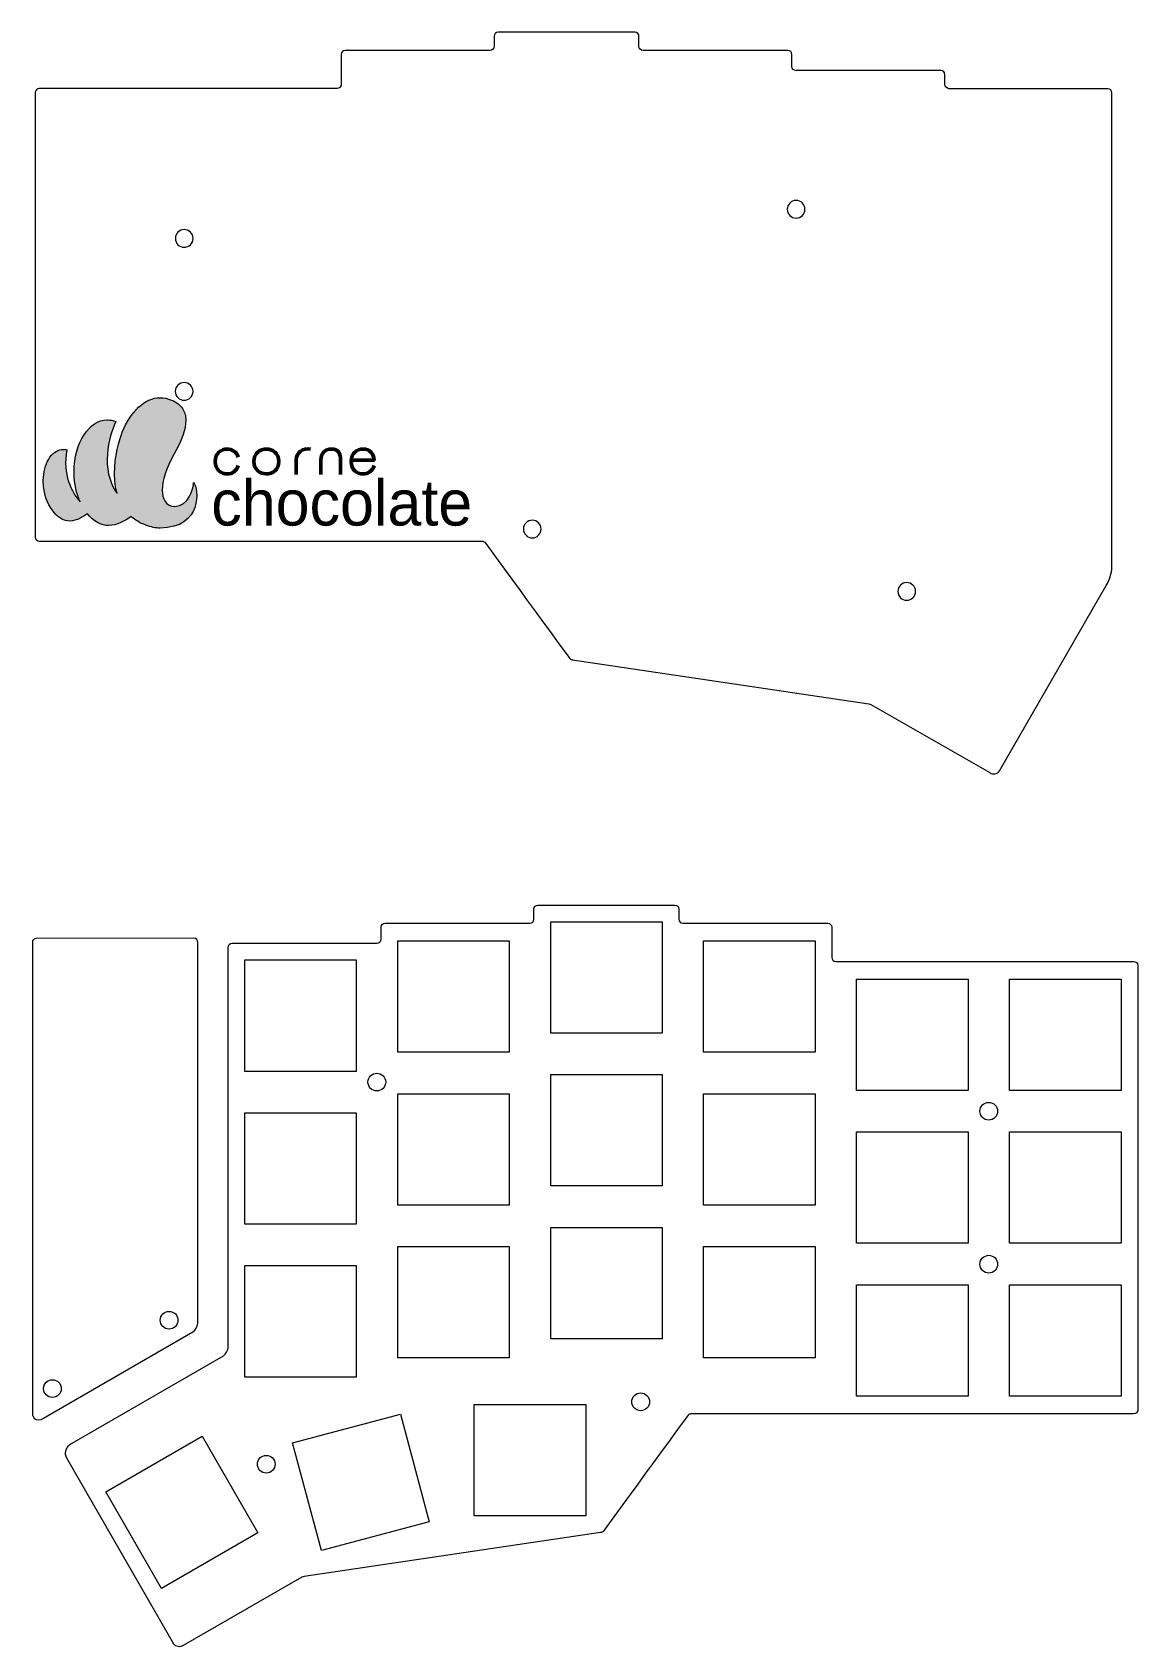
# Model space of a CAD drawing. Header units: inches. Extents: x -5.7 to 5.7, y -4 to 3.9.
# Drawn here: x -5.66 to -0.25, y -3.98 to 3.93 of the extents above; entities that cross this region are included whole.
import ezdxf

# ---------------------------------------------------------------- set-up
doc = ezdxf.new("R2010")
doc.units = ezdxf.units.IN
doc.header["$MEASUREMENT"] = 0
doc.layers.add('_U+5207_U+65AD_U+30D1_U+30B9', color=7, linetype='Continuous')
doc.layers.add('_U+5F6B_U+523B_U+30D1_U+30B9', color=7, linetype='Continuous')

# ---------------------------------------------------------------- blocks, each defined once
blk = doc.blocks.new('block 2')
at = {"layer": '_U+5F6B_U+523B_U+30D1_U+30B9', "color": 7, "lineweight": 50, "true_color": 0xffffff}
for points, knots in [([(-4.2962, 1.889), (-4.3314, 1.8994), (-4.3649, 1.8738), (-4.3649, 1.8368), (-4.3649, 1.8368), (-4.3649, 1.7664), (-4.3649, 1.7664)], [0, 0, 0, 0, 1, 1, 1, 2, 2, 2, 2]), ([(-4.6494, 1.85), (-4.6569, 1.8773), (-4.68, 1.8905), (-4.7035, 1.8905), (-4.7322, 1.8905), (-4.7616, 1.8706), (-4.7616, 1.8298), (-4.7616, 1.7888), (-4.7325, 1.7689), (-4.7032, 1.7689), (-4.6797, 1.7689), (-4.6569, 1.7822), (-4.6494, 1.8093)], [0, 0, 0, 0, 1, 1, 1, 2, 2, 2, 3, 3, 3, 4, 4, 4, 4]), ([(-4.5121, 1.7689), (-4.4811, 1.7685), (-4.4501, 1.7891), (-4.4501, 1.8296), (-4.4501, 1.87), (-4.4808, 1.8905), (-4.5112, 1.8905), (-4.5422, 1.8905), (-4.5728, 1.8703), (-4.5728, 1.8296), (-4.5728, 1.7894), (-4.5425, 1.7692), (-4.5121, 1.7689)], [0, 0, 0, 0, 1, 1, 1, 2, 2, 2, 3, 3, 3, 4, 4, 4, 4]), ([(-4.1487, 1.7664), (-4.1487, 1.7664), (-4.1487, 1.8358), (-4.1487, 1.8358), (-4.1487, 1.8678), (-4.157, 1.8896), (-4.1933, 1.8902), (-4.2264, 1.8909), (-4.2447, 1.8672), (-4.2447, 1.8372), (-4.2447, 1.8372), (-4.2447, 1.7664), (-4.2447, 1.7664)], [0, 0, 0, 0, 1, 1, 1, 2, 2, 2, 3, 3, 3, 4, 4, 4, 4])]:
    blk.add_open_spline(points, degree=3, knots=knots, dxfattribs=at)
blk = doc.blocks.new('block 4')
at = {"layer": '_U+5207_U+65AD_U+30D1_U+30B9', "color": 1, "lineweight": 9, "true_color": 0xff0000}
blk.add_open_spline([(-3.4427, 1.4339), (-3.4464, 1.4376), (-3.4514, 1.4396), (-3.4566, 1.4396), (-3.4566, 1.4396), (-4.874, 1.4396), (-4.874, 1.4396), (-4.874, 1.4396), (-4.9528, 1.4396), (-4.9528, 1.4396), (-4.9528, 1.4396), (-5.6221, 1.4396), (-5.6221, 1.4396), (-5.633, 1.4396), (-5.6418, 1.4484), (-5.6418, 1.4593), (-5.6418, 1.4593), (-5.6418, 3.6347), (-5.6418, 3.6347), (-5.6418, 3.6455), (-5.633, 3.6544), (-5.6221, 3.6544), (-5.6221, 3.6544), (-4.9528, 3.6544), (-4.9528, 3.6544), (-4.9528, 3.6544), (-4.874, 3.6544), (-4.874, 3.6544), (-4.874, 3.6544), (-4.1653, 3.6544), (-4.1653, 3.6544), (-4.1544, 3.6544), (-4.1456, 3.6632), (-4.1456, 3.674), (-4.1456, 3.674), (-4.1456, 3.8217), (-4.1456, 3.8217), (-4.1456, 3.8326), (-4.1368, 3.8414), (-4.1259, 3.8414), (-4.1259, 3.8414), (-3.4172, 3.8414), (-3.4172, 3.8414), (-3.4063, 3.8414), (-3.3975, 3.8502), (-3.3975, 3.8611), (-3.3975, 3.8611), (-3.3975, 3.9103), (-3.3975, 3.9103), (-3.3975, 3.9212), (-3.3887, 3.93), (-3.3778, 3.93), (-3.3778, 3.93), (-2.7085, 3.93), (-2.7085, 3.93), (-2.6976, 3.93), (-2.6888, 3.9212), (-2.6888, 3.9103), (-2.6888, 3.9103), (-2.6888, 3.8611), (-2.6888, 3.8611), (-2.6888, 3.8502), (-2.68, 3.8414), (-2.6691, 3.8414), (-2.6691, 3.8414), (-1.9604, 3.8414), (-1.9604, 3.8414), (-1.9496, 3.8414), (-1.9407, 3.8326), (-1.9407, 3.8217), (-1.9407, 3.8217), (-1.9407, 3.7626), (-1.9407, 3.7626), (-1.9407, 3.7518), (-1.9319, 3.7429), (-1.9211, 3.7429), (-1.9211, 3.7429), (-1.2123, 3.7429), (-1.2123, 3.7429), (-1.2015, 3.7429), (-1.1927, 3.7341), (-1.1927, 3.7233), (-1.1927, 3.7233), (-1.1927, 3.6747), (-1.1927, 3.6747), (-1.1915, 3.6641), (-1.1834, 3.6556), (-1.1729, 3.654), (-1.1729, 3.654), (-0.3953, 3.654), (-0.3953, 3.654), (-0.3845, 3.654), (-0.3756, 3.6452), (-0.3756, 3.6344), (-0.3756, 3.6344), (-0.3756, 1.3131), (-0.3756, 1.3131), (-0.3773, 1.281), (-0.387, 1.25), (-0.4038, 1.2226), (-0.4038, 1.2226), (-0.9249, 0.3155), (-0.9249, 0.3155), (-0.9251, 0.3153), (-0.9253, 0.315), (-0.9255, 0.3147), (-0.9364, 0.2992), (-0.9579, 0.2955), (-0.9733, 0.3065), (-0.9733, 0.3065), (-1.554, 0.6407), (-1.554, 0.6407), (-1.5576, 0.642), (-1.5613, 0.6429), (-1.5651, 0.6436), (-1.5651, 0.6436), (-3.0137, 0.8589), (-3.0137, 0.8589), (-3.0187, 0.8594), (-3.0235, 0.8615), (-3.0274, 0.8648), (-3.0274, 0.8648), (-3.4428, 1.4341), (-3.4427, 1.4339)], degree=3, knots=[0, 0, 0, 0, 1, 1, 1, 2, 2, 2, 3, 3, 3, 4, 4, 4, 5, 5, 5, 6, 6, 6, 7, 7, 7, 8, 8, 8, 9, 9, 9, 10, 10, 10, 11, 11, 11, 12, 12, 12, 13, 13, 13, 14, 14, 14, 15, 15, 15, 16, 16, 16, 17, 17, 17, 18, 18, 18, 19, 19, 19, 20, 20, 20, 21, 21, 21, 22, 22, 22, 23, 23, 23, 24, 24, 24, 25, 25, 25, 26, 26, 26, 27, 27, 27, 28, 28, 28, 29, 29, 29, 30, 30, 30, 31, 31, 31, 32, 32, 32, 33, 33, 33, 34, 34, 34, 35, 35, 35, 36, 36, 36, 37, 37, 37, 38, 38, 38, 39, 39, 39, 40, 40, 40, 41, 41, 41, 41], dxfattribs=at)
blk = doc.blocks.new('block 5')
at = {"layer": '_U+5207_U+65AD_U+30D1_U+30B9', "color": 1, "lineweight": 9, "true_color": 0xff0000}
blk.add_open_spline([(-3.2541, 1.4989), (-3.2541, 1.5228), (-3.2347, 1.5422), (-3.2108, 1.5422), (-3.1869, 1.5422), (-3.1675, 1.5228), (-3.1675, 1.4989), (-3.1675, 1.4749), (-3.1869, 1.4555), (-3.2108, 1.4555), (-3.2347, 1.4555), (-3.2541, 1.4749), (-3.2541, 1.4989), (-3.2541, 1.4989), (-3.2541, 1.4989), (-3.2541, 1.4989)], degree=3, knots=[0, 0, 0, 0, 1, 1, 1, 2, 2, 2, 3, 3, 3, 4, 4, 4, 5, 5, 5, 5], dxfattribs=at)
blk = doc.blocks.new('block 6')
at = {"layer": '_U+5207_U+65AD_U+30D1_U+30B9', "color": 1, "lineweight": 9, "true_color": 0xff0000}
blk.add_open_spline([(-1.9636, 3.0637), (-1.9636, 3.0876), (-1.9442, 3.107), (-1.9203, 3.107), (-1.8964, 3.107), (-1.877, 3.0876), (-1.877, 3.0637), (-1.877, 3.0398), (-1.8964, 3.0204), (-1.9203, 3.0204), (-1.9442, 3.0204), (-1.9636, 3.0398), (-1.9636, 3.0637), (-1.9636, 3.0637), (-1.9636, 3.0637), (-1.9636, 3.0637)], degree=3, knots=[0, 0, 0, 0, 1, 1, 1, 2, 2, 2, 3, 3, 3, 4, 4, 4, 5, 5, 5, 5], dxfattribs=at)
blk = doc.blocks.new('block 7')
at = {"layer": '_U+5207_U+65AD_U+30D1_U+30B9', "color": 1, "lineweight": 9, "true_color": 0xff0000}
blk.add_open_spline([(-4.9566, 2.9211), (-4.9566, 2.945), (-4.9372, 2.9644), (-4.9133, 2.9644), (-4.8894, 2.9644), (-4.87, 2.945), (-4.87, 2.9211), (-4.87, 2.8972), (-4.8894, 2.8778), (-4.9133, 2.8778), (-4.9372, 2.8778), (-4.9566, 2.8972), (-4.9566, 2.9211), (-4.9566, 2.9211), (-4.9566, 2.9211), (-4.9566, 2.9211)], degree=3, knots=[0, 0, 0, 0, 1, 1, 1, 2, 2, 2, 3, 3, 3, 4, 4, 4, 5, 5, 5, 5], dxfattribs=at)
blk = doc.blocks.new('block 8')
at = {"layer": '_U+5207_U+65AD_U+30D1_U+30B9', "color": 1, "lineweight": 9, "true_color": 0xff0000}
blk.add_open_spline([(-4.9569, 2.1725), (-4.9569, 2.1964), (-4.9375, 2.2158), (-4.9136, 2.2158), (-4.8897, 2.2158), (-4.8703, 2.1964), (-4.8703, 2.1725), (-4.8703, 2.1486), (-4.8897, 2.1292), (-4.9136, 2.1292), (-4.9375, 2.1292), (-4.9569, 2.1486), (-4.9569, 2.1725), (-4.9569, 2.1725), (-4.9569, 2.1725), (-4.9569, 2.1725)], degree=3, knots=[0, 0, 0, 0, 1, 1, 1, 2, 2, 2, 3, 3, 3, 4, 4, 4, 5, 5, 5, 5], dxfattribs=at)
blk = doc.blocks.new('block 9')
at = {"layer": '_U+5207_U+65AD_U+30D1_U+30B9', "color": 1, "lineweight": 9, "true_color": 0xff0000}
blk.add_open_spline([(-1.4226, 1.1936), (-1.4226, 1.2175), (-1.4032, 1.2369), (-1.3793, 1.2369), (-1.3554, 1.2369), (-1.336, 1.2175), (-1.336, 1.1936), (-1.336, 1.1696), (-1.3554, 1.1503), (-1.3793, 1.1503), (-1.4032, 1.1503), (-1.4226, 1.1696), (-1.4226, 1.1936), (-1.4226, 1.1936), (-1.4226, 1.1936), (-1.4226, 1.1936)], degree=3, knots=[0, 0, 0, 0, 1, 1, 1, 2, 2, 2, 3, 3, 3, 4, 4, 4, 5, 5, 5, 5], dxfattribs=at)
blk = doc.blocks.new('block 45')
at = {"layer": '_U+5207_U+65AD_U+30D1_U+30B9', "color": 1, "lineweight": 9, "true_color": 0xff0000}
blk.add_open_spline([(-2.4487, -2.8378), (-2.445, -2.8341), (-2.44, -2.832), (-2.4348, -2.832), (-2.4348, -2.832), (-1.0173, -2.832), (-1.0173, -2.832), (-1.0173, -2.832), (-0.9386, -2.832), (-0.9386, -2.832), (-0.9386, -2.832), (-0.2693, -2.832), (-0.2693, -2.832), (-0.2584, -2.832), (-0.2496, -2.8232), (-0.2496, -2.8123), (-0.2496, -2.8123), (-0.2496, -0.637), (-0.2496, -0.637), (-0.2496, -0.6261), (-0.2584, -0.6173), (-0.2693, -0.6173), (-0.2693, -0.6173), (-0.9386, -0.6173), (-0.9386, -0.6173), (-0.9386, -0.6173), (-1.0173, -0.6173), (-1.0173, -0.6173), (-1.0173, -0.6173), (-1.7261, -0.6173), (-1.7261, -0.6173), (-1.7369, -0.6173), (-1.7457, -0.6085), (-1.7457, -0.5976), (-1.7457, -0.5976), (-1.7457, -0.45), (-1.7457, -0.45), (-1.7457, -0.4391), (-1.7546, -0.4303), (-1.7654, -0.4303), (-1.7654, -0.4303), (-2.4741, -0.4303), (-2.4741, -0.4303), (-2.485, -0.4303), (-2.4938, -0.4215), (-2.4938, -0.4106), (-2.4938, -0.4106), (-2.4938, -0.3614), (-2.4938, -0.3614), (-2.4938, -0.3505), (-2.5026, -0.3417), (-2.5135, -0.3417), (-2.5135, -0.3417), (-3.1829, -0.3417), (-3.1829, -0.3417), (-3.1937, -0.3417), (-3.2025, -0.3505), (-3.2025, -0.3614), (-3.2025, -0.3614), (-3.2025, -0.4106), (-3.2025, -0.4106), (-3.2025, -0.4215), (-3.2114, -0.4303), (-3.2222, -0.4303), (-3.2222, -0.4303), (-3.9309, -0.4303), (-3.9309, -0.4303), (-3.9418, -0.4303), (-3.9506, -0.4391), (-3.9506, -0.45), (-3.9506, -0.45), (-3.9506, -0.509), (-3.9506, -0.509), (-3.9506, -0.5199), (-3.9594, -0.5287), (-3.9703, -0.5287), (-3.9703, -0.5287), (-4.679, -0.5287), (-4.679, -0.5287), (-4.6899, -0.5287), (-4.6987, -0.5375), (-4.6987, -0.5484), (-4.6987, -0.5484), (-4.6987, -0.597), (-4.6987, -0.597), (-4.6987, -0.597), (-4.6987, -1.2372), (-4.6987, -1.2372), (-4.6987, -1.2372), (-4.6987, -2.5086), (-4.6987, -2.5086), (-4.7019, -2.5237), (-4.7099, -2.5373), (-4.7215, -2.5475), (-4.7215, -2.5475), (-5.4725, -2.9821), (-5.4725, -2.9821), (-5.4933, -2.9977), (-5.4997, -3.0261), (-5.4876, -3.049), (-5.4876, -3.049), (-4.9664, -3.9561), (-4.9664, -3.9561), (-4.9663, -3.9564), (-4.9661, -3.9567), (-4.9659, -3.957), (-4.9549, -3.9724), (-4.9335, -3.9761), (-4.918, -3.9652), (-4.918, -3.9652), (-4.3373, -3.631), (-4.3373, -3.631), (-4.3337, -3.6297), (-4.33, -3.6288), (-4.3263, -3.6281), (-4.3263, -3.6281), (-2.8777, -3.4128), (-2.8777, -3.4128), (-2.8726, -3.4123), (-2.8678, -3.4102), (-2.8639, -3.4069), (-2.8639, -3.4069), (-2.4485, -2.8376), (-2.4487, -2.8378)], degree=3, knots=[0, 0, 0, 0, 1, 1, 1, 2, 2, 2, 3, 3, 3, 4, 4, 4, 5, 5, 5, 6, 6, 6, 7, 7, 7, 8, 8, 8, 9, 9, 9, 10, 10, 10, 11, 11, 11, 12, 12, 12, 13, 13, 13, 14, 14, 14, 15, 15, 15, 16, 16, 16, 17, 17, 17, 18, 18, 18, 19, 19, 19, 20, 20, 20, 21, 21, 21, 22, 22, 22, 23, 23, 23, 24, 24, 24, 25, 25, 25, 26, 26, 26, 27, 27, 27, 28, 28, 28, 29, 29, 29, 30, 30, 30, 31, 31, 31, 32, 32, 32, 33, 33, 33, 34, 34, 34, 35, 35, 35, 36, 36, 36, 37, 37, 37, 38, 38, 38, 39, 39, 39, 40, 40, 40, 41, 41, 41, 41], dxfattribs=at)
blk = doc.blocks.new('block 46')
at = {"layer": '_U+5207_U+65AD_U+30D1_U+30B9', "color": 1, "lineweight": 9, "true_color": 0xff0000}
blk.add_open_spline([(-3.9278, -1.2079), (-3.9278, -1.184), (-3.9471, -1.1646), (-3.9711, -1.1646), (-3.995, -1.1646), (-4.0144, -1.184), (-4.0144, -1.2079), (-4.0144, -1.2318), (-3.995, -1.2512), (-3.9711, -1.2512), (-3.9471, -1.2512), (-3.9278, -1.2318), (-3.9278, -1.2079), (-3.9278, -1.2079), (-3.9278, -1.2079), (-3.9278, -1.2079)], degree=3, knots=[0, 0, 0, 0, 1, 1, 1, 2, 2, 2, 3, 3, 3, 4, 4, 4, 5, 5, 5, 5], dxfattribs=at)
blk = doc.blocks.new('block 47')
at = {"layer": '_U+5207_U+65AD_U+30D1_U+30B9', "color": 1, "lineweight": 9, "true_color": 0xff0000}
blk.add_open_spline([(-0.9348, -1.3505), (-0.9348, -1.3266), (-0.9542, -1.3072), (-0.9781, -1.3072), (-1.002, -1.3072), (-1.0214, -1.3266), (-1.0214, -1.3505), (-1.0214, -1.3744), (-1.002, -1.3938), (-0.9781, -1.3938), (-0.9542, -1.3938), (-0.9348, -1.3744), (-0.9348, -1.3505), (-0.9348, -1.3505), (-0.9348, -1.3505), (-0.9348, -1.3505)], degree=3, knots=[0, 0, 0, 0, 1, 1, 1, 2, 2, 2, 3, 3, 3, 4, 4, 4, 5, 5, 5, 5], dxfattribs=at)
blk = doc.blocks.new('block 48')
at = {"layer": '_U+5207_U+65AD_U+30D1_U+30B9', "color": 1, "lineweight": 9, "true_color": 0xff0000}
blk.add_open_spline([(-0.9344, -2.0991), (-0.9344, -2.0752), (-0.9538, -2.0558), (-0.9777, -2.0558), (-1.0017, -2.0558), (-1.021, -2.0752), (-1.021, -2.0991), (-1.021, -2.1231), (-1.0017, -2.1425), (-0.9777, -2.1425), (-0.9538, -2.1425), (-0.9344, -2.1231), (-0.9344, -2.0991), (-0.9344, -2.0991), (-0.9344, -2.0991), (-0.9344, -2.0991)], degree=3, knots=[0, 0, 0, 0, 1, 1, 1, 2, 2, 2, 3, 3, 3, 4, 4, 4, 5, 5, 5, 5], dxfattribs=at)
blk = doc.blocks.new('block 49')
at = {"layer": '_U+5207_U+65AD_U+30D1_U+30B9', "color": 1, "lineweight": 9, "true_color": 0xff0000}
blk.add_open_spline([(-4.4688, -3.078), (-4.4688, -3.0541), (-4.4882, -3.0347), (-4.5121, -3.0347), (-4.536, -3.0347), (-4.5554, -3.0541), (-4.5554, -3.078), (-4.5554, -3.102), (-4.536, -3.1214), (-4.5121, -3.1214), (-4.4882, -3.1214), (-4.4688, -3.102), (-4.4688, -3.078), (-4.4688, -3.078), (-4.4688, -3.078), (-4.4688, -3.078)], degree=3, knots=[0, 0, 0, 0, 1, 1, 1, 2, 2, 2, 3, 3, 3, 4, 4, 4, 5, 5, 5, 5], dxfattribs=at)
blk = doc.blocks.new('block 50')
at = {"layer": '_U+5207_U+65AD_U+30D1_U+30B9', "color": 1, "lineweight": 9, "true_color": 0xff0000}
blk.add_open_spline([(-2.6373, -2.7728), (-2.6373, -2.7488), (-2.6567, -2.7294), (-2.6806, -2.7294), (-2.7045, -2.7294), (-2.7239, -2.7488), (-2.7239, -2.7728), (-2.7239, -2.7967), (-2.7045, -2.8161), (-2.6806, -2.8161), (-2.6567, -2.8161), (-2.6373, -2.7967), (-2.6373, -2.7728), (-2.6373, -2.7728), (-2.6373, -2.7728), (-2.6373, -2.7728)], degree=3, knots=[0, 0, 0, 0, 1, 1, 1, 2, 2, 2, 3, 3, 3, 4, 4, 4, 5, 5, 5, 5], dxfattribs=at)
blk = doc.blocks.new('block 51')
at = {"layer": '_U+5207_U+65AD_U+30D1_U+30B9', "color": 1, "lineweight": 9, "true_color": 0xff0000}
blk.add_lwpolyline([(-0.3311, -0.7035), (-0.3311, -1.2489), (-0.8764, -1.2489), (-0.8764, -0.7035), (-0.3311, -0.7035)], dxfattribs=at)
blk = doc.blocks.new('block 52')
at = {"layer": '_U+5207_U+65AD_U+30D1_U+30B9', "color": 1, "lineweight": 9, "true_color": 0xff0000}
blk.add_lwpolyline([(-0.3311, -1.4516), (-0.3311, -1.9969), (-0.8764, -1.9969), (-0.8764, -1.4516), (-0.3311, -1.4516)], dxfattribs=at)
blk = doc.blocks.new('block 53')
at = {"layer": '_U+5207_U+65AD_U+30D1_U+30B9', "color": 1, "lineweight": 9, "true_color": 0xff0000}
blk.add_lwpolyline([(-0.3311, -2.1997), (-0.3311, -2.745), (-0.8764, -2.745), (-0.8764, -2.1997), (-0.3311, -2.1997)], dxfattribs=at)
blk = doc.blocks.new('block 54')
at = {"layer": '_U+5207_U+65AD_U+30D1_U+30B9', "color": 1, "lineweight": 9, "true_color": 0xff0000}
blk.add_lwpolyline([(-1.0792, -0.7035), (-1.0792, -1.2489), (-1.6245, -1.2489), (-1.6245, -0.7035), (-1.0792, -0.7035)], dxfattribs=at)
blk = doc.blocks.new('block 55')
at = {"layer": '_U+5207_U+65AD_U+30D1_U+30B9', "color": 1, "lineweight": 9, "true_color": 0xff0000}
blk.add_lwpolyline([(-1.0792, -1.4516), (-1.0792, -1.9969), (-1.6245, -1.9969), (-1.6245, -1.4516), (-1.0792, -1.4516)], dxfattribs=at)
blk = doc.blocks.new('block 56')
at = {"layer": '_U+5207_U+65AD_U+30D1_U+30B9', "color": 1, "lineweight": 9, "true_color": 0xff0000}
blk.add_lwpolyline([(-1.0792, -2.1997), (-1.0792, -2.745), (-1.6245, -2.745), (-1.6245, -2.1997), (-1.0792, -2.1997)], dxfattribs=at)
blk = doc.blocks.new('block 57')
at = {"layer": '_U+5207_U+65AD_U+30D1_U+30B9', "color": 1, "lineweight": 9, "true_color": 0xff0000}
blk.add_lwpolyline([(-1.8272, -0.5165), (-1.8272, -1.0618), (-2.3726, -1.0618), (-2.3726, -0.5165), (-1.8272, -0.5165)], dxfattribs=at)
blk = doc.blocks.new('block 58')
at = {"layer": '_U+5207_U+65AD_U+30D1_U+30B9', "color": 1, "lineweight": 9, "true_color": 0xff0000}
blk.add_lwpolyline([(-1.8272, -1.2646), (-1.8272, -1.8099), (-2.3726, -1.8099), (-2.3726, -1.2646), (-1.8272, -1.2646)], dxfattribs=at)
blk = doc.blocks.new('block 59')
at = {"layer": '_U+5207_U+65AD_U+30D1_U+30B9', "color": 1, "lineweight": 9, "true_color": 0xff0000}
blk.add_lwpolyline([(-1.8272, -2.0127), (-1.8272, -2.558), (-2.3726, -2.558), (-2.3726, -2.0127), (-1.8272, -2.0127)], dxfattribs=at)
blk = doc.blocks.new('block 60')
at = {"layer": '_U+5207_U+65AD_U+30D1_U+30B9', "color": 1, "lineweight": 9, "true_color": 0xff0000}
blk.add_lwpolyline([(-2.5753, -0.423), (-2.5753, -0.9683), (-3.1206, -0.9683), (-3.1206, -0.423), (-2.5753, -0.423)], dxfattribs=at)
blk = doc.blocks.new('block 61')
at = {"layer": '_U+5207_U+65AD_U+30D1_U+30B9', "color": 1, "lineweight": 9, "true_color": 0xff0000}
blk.add_lwpolyline([(-2.5753, -1.1711), (-2.5753, -1.7164), (-3.1206, -1.7164), (-3.1206, -1.1711), (-2.5753, -1.1711)], dxfattribs=at)
blk = doc.blocks.new('block 62')
at = {"layer": '_U+5207_U+65AD_U+30D1_U+30B9', "color": 1, "lineweight": 9, "true_color": 0xff0000}
blk.add_lwpolyline([(-2.5753, -1.9192), (-2.5753, -2.4645), (-3.1206, -2.4645), (-3.1206, -1.9192), (-2.5753, -1.9192)], dxfattribs=at)
blk = doc.blocks.new('block 63')
at = {"layer": '_U+5207_U+65AD_U+30D1_U+30B9', "color": 1, "lineweight": 9, "true_color": 0xff0000}
blk.add_lwpolyline([(-3.3234, -0.5165), (-3.3234, -1.0618), (-3.8687, -1.0618), (-3.8687, -0.5165), (-3.3234, -0.5165)], dxfattribs=at)
blk = doc.blocks.new('block 64')
at = {"layer": '_U+5207_U+65AD_U+30D1_U+30B9', "color": 1, "lineweight": 9, "true_color": 0xff0000}
blk.add_lwpolyline([(-3.3234, -1.2646), (-3.3234, -1.8099), (-3.8687, -1.8099), (-3.8687, -1.2646), (-3.3234, -1.2646)], dxfattribs=at)
blk = doc.blocks.new('block 65')
at = {"layer": '_U+5207_U+65AD_U+30D1_U+30B9', "color": 1, "lineweight": 9, "true_color": 0xff0000}
blk.add_lwpolyline([(-3.3234, -2.0127), (-3.3234, -2.558), (-3.8687, -2.558), (-3.8687, -2.0127), (-3.3234, -2.0127)], dxfattribs=at)
blk = doc.blocks.new('block 66')
at = {"layer": '_U+5207_U+65AD_U+30D1_U+30B9', "color": 1, "lineweight": 9, "true_color": 0xff0000}
blk.add_lwpolyline([(-4.0715, -0.61), (-4.0715, -1.1553), (-4.6168, -1.1553), (-4.6168, -0.61), (-4.0715, -0.61)], dxfattribs=at)
blk = doc.blocks.new('block 67')
at = {"layer": '_U+5207_U+65AD_U+30D1_U+30B9', "color": 1, "lineweight": 9, "true_color": 0xff0000}
blk.add_lwpolyline([(-4.0715, -1.3581), (-4.0715, -1.9034), (-4.6168, -1.9034), (-4.6168, -1.3581), (-4.0715, -1.3581)], dxfattribs=at)
blk = doc.blocks.new('block 68')
at = {"layer": '_U+5207_U+65AD_U+30D1_U+30B9', "color": 1, "lineweight": 9, "true_color": 0xff0000}
blk.add_lwpolyline([(-4.0715, -2.1062), (-4.0715, -2.6515), (-4.6168, -2.6515), (-4.6168, -2.1062), (-4.0715, -2.1062)], dxfattribs=at)
blk = doc.blocks.new('block 69')
at = {"layer": '_U+5207_U+65AD_U+30D1_U+30B9', "color": 1, "lineweight": 9, "true_color": 0xff0000}
blk.add_lwpolyline([(-2.9494, -2.7854), (-2.9494, -3.3307), (-3.4947, -3.3307), (-3.4947, -2.7854), (-2.9494, -2.7854)], dxfattribs=at)
blk = doc.blocks.new('block 70')
at = {"layer": '_U+5207_U+65AD_U+30D1_U+30B9', "color": 1, "lineweight": 9, "true_color": 0xff0000}
blk.add_lwpolyline([(-3.856, -2.8326), (-3.7154, -3.3595), (-4.2423, -3.5001), (-4.3829, -2.9732), (-3.856, -2.8326)], dxfattribs=at)
blk = doc.blocks.new('block 71')
at = {"layer": '_U+5207_U+65AD_U+30D1_U+30B9', "color": 1, "lineweight": 9, "true_color": 0xff0000}
blk.add_lwpolyline([(-4.825, -2.9413), (-4.5527, -3.4138), (-5.0251, -3.6861), (-5.2975, -3.2137), (-4.825, -2.9413)], dxfattribs=at)
blk = doc.blocks.new('block 44')
at = {"layer": '_U+5207_U+65AD_U+30D1_U+30B9'}
for name in ['block 45', 'block 60', 'block 63', 'block 57', 'block 66', 'block 54', 'block 51', 'block 46', 'block 61', 'block 64', 'block 58', 'block 47', 'block 67', 'block 55', 'block 52', 'block 62', 'block 65', 'block 59', 'block 68', 'block 48', 'block 56', 'block 53', 'block 50', 'block 70', 'block 69', 'block 71', 'block 49']:
    blk.add_blockref(name, (0, 0), dxfattribs=at)
blk = doc.blocks.new('block 77')
at = {"layer": '_U+5207_U+65AD_U+30D1_U+30B9', "color": 1, "lineweight": 9, "true_color": 0xff0000}
blk.add_open_spline([(-4.8463, -0.524), (-4.8463, -0.524), (-4.8463, -2.3885), (-4.8463, -2.3885), (-4.8487, -2.409), (-4.8579, -2.4192), (-4.8715, -2.431), (-4.8715, -2.431), (-5.6132, -2.8585), (-5.6132, -2.8585), (-5.6291, -2.8652), (-5.6475, -2.8577), (-5.6542, -2.8417), (-5.6552, -2.8394), (-5.6559, -2.8369), (-5.6562, -2.8344), (-5.6562, -2.8344), (-5.6562, -0.5244), (-5.6562, -0.5244), (-5.6562, -0.5136), (-5.6474, -0.5047), (-5.6365, -0.5047), (-5.6365, -0.5047), (-4.866, -0.5043), (-4.866, -0.5043), (-4.8551, -0.5043), (-4.8463, -0.5131), (-4.8463, -0.524)], degree=3, knots=[0, 0, 0, 0, 1, 1, 1, 2, 2, 2, 3, 3, 3, 4, 4, 4, 5, 5, 5, 6, 6, 6, 7, 7, 7, 8, 8, 8, 9, 9, 9, 9], dxfattribs=at)
blk = doc.blocks.new('block 78')
at = {"layer": '_U+5207_U+65AD_U+30D1_U+30B9', "color": 1, "lineweight": 9, "true_color": 0xff0000}
blk.add_open_spline([(-4.9438, -2.3734), (-4.9438, -2.3495), (-4.9632, -2.3301), (-4.9872, -2.3301), (-5.0111, -2.3301), (-5.0305, -2.3495), (-5.0305, -2.3734), (-5.0305, -2.3973), (-5.0111, -2.4167), (-4.9872, -2.4167), (-4.9632, -2.4167), (-4.9438, -2.3973), (-4.9438, -2.3734), (-4.9438, -2.3734), (-4.9438, -2.3734), (-4.9438, -2.3734)], degree=3, knots=[0, 0, 0, 0, 1, 1, 1, 2, 2, 2, 3, 3, 3, 4, 4, 4, 5, 5, 5, 5], dxfattribs=at)
blk = doc.blocks.new('block 79')
at = {"layer": '_U+5207_U+65AD_U+30D1_U+30B9', "color": 1, "lineweight": 9, "true_color": 0xff0000}
blk.add_open_spline([(-5.5148, -2.708), (-5.5148, -2.6841), (-5.5341, -2.6647), (-5.5581, -2.6647), (-5.582, -2.6647), (-5.6014, -2.6841), (-5.6014, -2.708), (-5.6014, -2.732), (-5.582, -2.7514), (-5.5581, -2.7514), (-5.5341, -2.7514), (-5.5148, -2.732), (-5.5148, -2.708), (-5.5148, -2.708), (-5.5148, -2.708), (-5.5148, -2.708)], degree=3, knots=[0, 0, 0, 0, 1, 1, 1, 2, 2, 2, 3, 3, 3, 4, 4, 4, 5, 5, 5, 5], dxfattribs=at)
blk = doc.blocks.new('block 76')
at = {"layer": '_U+5207_U+65AD_U+30D1_U+30B9'}
for name in ['block 77', 'block 78', 'block 79']:
    blk.add_blockref(name, (0, 0), dxfattribs=at)

msp = doc.modelspace()

# ---------------------------------------------------------------- hatches: boundary and pattern name
at = {"layer": '_U+5F6B_U+523B_U+30D1_U+30B9', "true_color": 0xffffff}
h = msp.add_hatch(color=7, dxfattribs=at)
h.dxf.hatch_style = 2
edge = h.paths.add_edge_path()
edge.add_spline(control_points=[(-4.8673, 1.7259), (-4.8666, 1.6975), (-4.8932, 1.6099), (-4.9596, 1.6099), (-4.9786, 1.6099), (-4.9967, 1.6191), (-5.007, 1.6344), (-5.017, 1.6496), (-5.0209, 1.6683), (-5.0209, 1.6894), (-5.0208, 1.7355), (-5.0023, 1.7959), (-4.9637, 1.8644), (-4.926, 1.9307), (-4.9052, 1.9884), (-4.9056, 2.0316), (-4.9056, 2.0544), (-4.9108, 2.0729), (-4.9215, 2.0888), (-4.9324, 2.1047), (-4.9496, 2.1186), (-4.9757, 2.1299), (-4.9949, 2.1381), (-5.0133, 2.1418), (-5.0308, 2.1418), (-5.0686, 2.1418), (-5.1047, 2.1249), (-5.1367, 2.0948), (-5.169, 2.0646), (-5.1967, 2.0216), (-5.216, 1.9725), (-5.2312, 1.934), (-5.2541, 1.8536), (-5.2541, 1.7708), (-5.2541, 1.7373), (-5.25, 1.7037), (-5.2413, 1.672), (-5.3258, 1.7907), (-5.2828, 1.9508), (-5.2474, 2.0248), (-5.2608, 2.0302), (-5.2746, 2.033), (-5.2887, 2.033), (-5.2895, 2.033), (-5.2904, 2.033), (-5.291, 2.0329), (-5.3333, 2.032), (-5.3729, 2.0061), (-5.4032, 1.9605), (-5.4332, 1.915), (-5.4524, 1.8509), (-5.4522, 1.7797), (-5.4522, 1.7767), (-5.4522, 1.7738), (-5.4522, 1.7708), (-5.4512, 1.7193), (-5.4401, 1.6718), (-5.4225, 1.6322), (-5.4643, 1.6804), (-5.5093, 1.7649), (-5.4876, 1.8865), (-5.4931, 1.8879), (-5.4985, 1.8885), (-5.5039, 1.8885), (-5.5039, 1.8885), (-5.5042, 1.8885), (-5.5042, 1.8885), (-5.5076, 1.8885), (-5.5108, 1.8884), (-5.5141, 1.8878), (-5.5383, 1.8843), (-5.5596, 1.8686), (-5.5763, 1.8415), (-5.5925, 1.8147), (-5.6026, 1.7773), (-5.6026, 1.7357), (-5.6026, 1.7232), (-5.6018, 1.7104), (-5.5999, 1.6973), (-5.5932, 1.6503), (-5.5747, 1.6093), (-5.5512, 1.5811), (-5.5277, 1.5528), (-5.5, 1.538), (-5.474, 1.538), (-5.4372, 1.538), (-5.406, 1.5593), (-5.3877, 1.5745), (-5.3575, 1.5368), (-5.3202, 1.516), (-5.2818, 1.516), (-5.2422, 1.516), (-5.2014, 1.5392), (-5.1732, 1.5605), (-5.1537, 1.5435), (-5.13, 1.5289), (-5.1008, 1.5175), (-5.0761, 1.5079), (-5.053, 1.5037), (-5.0313, 1.5037), (-4.8235, 1.5037), (-4.8418, 1.6983), (-4.8673, 1.7259)], knot_values=[0, 0, 0, 0, 1, 1, 1, 2, 2, 2, 3, 3, 3, 4, 4, 4, 5, 5, 5, 6, 6, 6, 7, 7, 7, 8, 8, 8, 9, 9, 9, 10, 10, 10, 11, 11, 11, 12, 12, 12, 13, 13, 13, 14, 14, 14, 15, 15, 15, 16, 16, 16, 17, 17, 17, 18, 18, 18, 19, 19, 19, 20, 20, 20, 21, 21, 21, 22, 22, 22, 23, 23, 23, 24, 24, 24, 25, 25, 25, 26, 26, 26, 27, 27, 27, 28, 28, 28, 29, 29, 29, 30, 30, 30, 31, 31, 31, 32, 32, 32, 33, 33, 33, 34, 34, 34, 34], degree=3, periodic=1)

# ---------------------------------------------------------------- linework, layer by layer
at = {"layer": '_U+5F6B_U+523B_U+30D1_U+30B9', "color": 7, "lineweight": 9, "true_color": 0xffffff}
msp.add_open_spline([(-4.8673, 1.7259), (-4.8666, 1.6975), (-4.8932, 1.6099), (-4.9596, 1.6099), (-4.9786, 1.6099), (-4.9967, 1.6191), (-5.007, 1.6344), (-5.017, 1.6496), (-5.0209, 1.6683), (-5.0209, 1.6894), (-5.0208, 1.7355), (-5.0023, 1.7959), (-4.9637, 1.8644), (-4.926, 1.9307), (-4.9052, 1.9884), (-4.9056, 2.0316), (-4.9056, 2.0544), (-4.9108, 2.0729), (-4.9215, 2.0888), (-4.9324, 2.1047), (-4.9496, 2.1186), (-4.9757, 2.1299), (-4.9949, 2.1381), (-5.0133, 2.1418), (-5.0308, 2.1418), (-5.0686, 2.1418), (-5.1047, 2.1249), (-5.1367, 2.0948), (-5.169, 2.0646), (-5.1967, 2.0216), (-5.216, 1.9725), (-5.2312, 1.934), (-5.2541, 1.8536), (-5.2541, 1.7708), (-5.2541, 1.7373), (-5.25, 1.7037), (-5.2413, 1.672), (-5.3258, 1.7907), (-5.2828, 1.9508), (-5.2474, 2.0248), (-5.2608, 2.0302), (-5.2746, 2.033), (-5.2887, 2.033), (-5.2895, 2.033), (-5.2904, 2.033), (-5.291, 2.0329), (-5.3333, 2.032), (-5.3729, 2.0061), (-5.4032, 1.9605), (-5.4332, 1.915), (-5.4524, 1.8509), (-5.4522, 1.7797), (-5.4522, 1.7767), (-5.4522, 1.7738), (-5.4522, 1.7708), (-5.4512, 1.7193), (-5.4401, 1.6718), (-5.4225, 1.6322), (-5.4643, 1.6804), (-5.5093, 1.7649), (-5.4876, 1.8865), (-5.4931, 1.8879), (-5.4985, 1.8885), (-5.5039, 1.8885), (-5.5039, 1.8885), (-5.5042, 1.8885), (-5.5042, 1.8885), (-5.5076, 1.8885), (-5.5108, 1.8884), (-5.5141, 1.8878), (-5.5383, 1.8843), (-5.5596, 1.8686), (-5.5763, 1.8415), (-5.5925, 1.8147), (-5.6026, 1.7773), (-5.6026, 1.7357), (-5.6026, 1.7232), (-5.6018, 1.7104), (-5.5999, 1.6973), (-5.5932, 1.6503), (-5.5747, 1.6093), (-5.5512, 1.5811), (-5.5277, 1.5528), (-5.5, 1.538), (-5.474, 1.538), (-5.4372, 1.538), (-5.406, 1.5593), (-5.3877, 1.5745), (-5.3575, 1.5368), (-5.3202, 1.516), (-5.2818, 1.516), (-5.2422, 1.516), (-5.2014, 1.5392), (-5.1732, 1.5605), (-5.1537, 1.5435), (-5.13, 1.5289), (-5.1008, 1.5175), (-5.0761, 1.5079), (-5.053, 1.5037), (-5.0313, 1.5037), (-4.8235, 1.5037), (-4.8418, 1.6983), (-4.8673, 1.7259)], degree=3, knots=[0, 0, 0, 0, 1, 1, 1, 2, 2, 2, 3, 3, 3, 4, 4, 4, 5, 5, 5, 6, 6, 6, 7, 7, 7, 8, 8, 8, 9, 9, 9, 10, 10, 10, 11, 11, 11, 12, 12, 12, 13, 13, 13, 14, 14, 14, 15, 15, 15, 16, 16, 16, 17, 17, 17, 18, 18, 18, 19, 19, 19, 20, 20, 20, 21, 21, 21, 22, 22, 22, 23, 23, 23, 24, 24, 24, 25, 25, 25, 26, 26, 26, 27, 27, 27, 28, 28, 28, 29, 29, 29, 30, 30, 30, 31, 31, 31, 32, 32, 32, 33, 33, 33, 34, 34, 34, 34], dxfattribs=at)
at = {"layer": '_U+5F6B_U+523B_U+30D1_U+30B9', "color": 7, "lineweight": 50, "true_color": 0xffffff}
msp.add_open_spline([(-4.0949, 1.8366), (-4.0949, 1.8366), (-3.9847, 1.8366), (-3.9847, 1.8366), (-3.9847, 1.8645), (-4.0043, 1.8905), (-4.0388, 1.8905), (-4.0676, 1.8905), (-4.0969, 1.8706), (-4.0969, 1.8298), (-4.0969, 1.7888), (-4.0679, 1.7689), (-4.0385, 1.7689), (-4.0151, 1.7689), (-3.9922, 1.7822), (-3.9847, 1.8093)], degree=3, knots=[0, 0, 0, 0, 1, 1, 1, 2, 2, 2, 3, 3, 3, 4, 4, 4, 5, 5, 5, 5], dxfattribs=at)

# ---------------------------------------------------------------- block references
at = {"layer": '_U+5207_U+65AD_U+30D1_U+30B9'}
for name in ['block 4', 'block 6', 'block 7', 'block 8', 'block 5', 'block 9', 'block 44', 'block 76']:
    msp.add_blockref(name, (0, 0), dxfattribs=at)
at = {"layer": '_U+5F6B_U+523B_U+30D1_U+30B9'}
msp.add_blockref('block 2', (0, 0), dxfattribs=at)

# ---------------------------------------------------------------- texts
at = {"layer": '_U+5207_U+65AD_U+30D1_U+30B9', "color": 7, "true_color": 0xffffff, "insert": (-4.7811, 1.5128), "char_height": 0.222992, "attachment_point": 7}
msp.add_mtext('\\fSauna Pro Black|b0|i0|c0|p34;\\W1;chocolate', dxfattribs=at)

doc.saveas('drawing.dxf')
